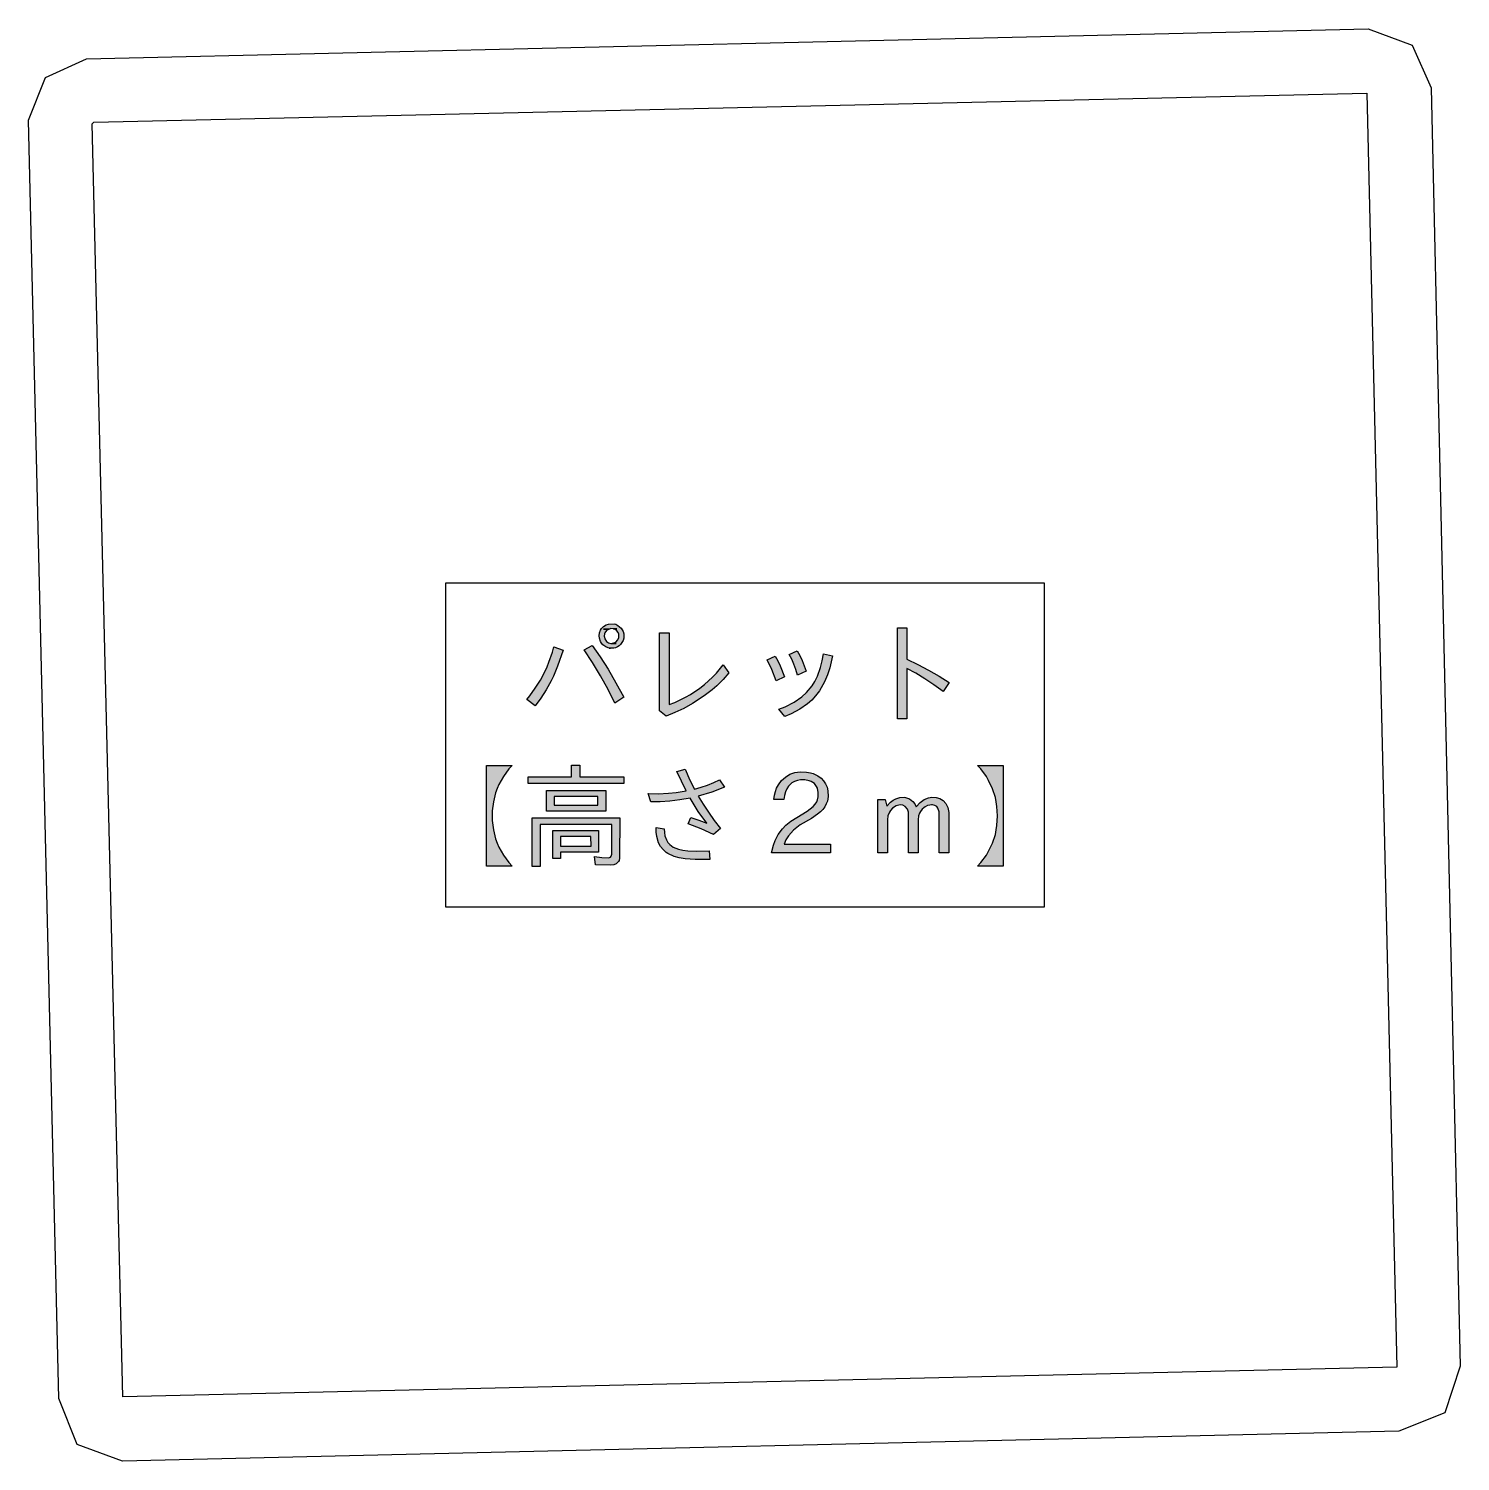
# Model space of a CAD drawing. Header units: millimetres. Extents: x -851 to 12103, y -752 to 16103.
# Drawn here: x 4015 to 5698, y 2289 to 3974 of the extents above; entities that cross this region are included whole.
import ezdxf

# ---------------------------------------------------------------- set-up
doc = ezdxf.new("R2010")
doc.units = ezdxf.units.MM
for name, color, linetype in [('名称ラベル', 1, 'Continuous'), ('荷', 34, 'Continuous'), ('設備', 5, 'Continuous')]:
    doc.layers.add(name, color=color, linetype=linetype)

msp = doc.modelspace()

# ---------------------------------------------------------------- hatches: boundary and pattern name
at = {"layer": '名称ラベル'}
h = msp.add_hatch(color=1, dxfattribs=at)
h.paths.add_polyline_path([(4685.8, 3259.8), (4686.2, 3263.3), (4687.4, 3266.4), (4688.6, 3268.3), (4691, 3270.8), (4694, 3272.7), (4696.8, 3273.7), (4703.4, 3273.9), (4705.2, 3273.4), (4707.8, 3272.1), (4711.7, 3268.7), (4713.9, 3264.9), (4714.6, 3262.3), (4714.9, 3259.6), (4714.6, 3256.9), (4713.8, 3254.3), (4712.5, 3251.8), (4710.9, 3249.8), (4709.2, 3248.1), (4707.3, 3246.8), (4705.1, 3245.9), (4702.8, 3245.3), (4697.3, 3245.4), (4699, 3245.5), (4696.2, 3245.7), (4693.6, 3246.9), (4690.2, 3249.2), (4688.5, 3251.1), (4687.2, 3253.3), (4686, 3257)])
h.paths.add_polyline_path([(4697.3, 3267.8), (4694.2, 3265.9), (4692.4, 3263.5), (4691.9, 3262.1), (4691.6, 3259.6), (4691.8, 3258.1), (4692.5, 3256.2), (4694.5, 3253.2), (4696.8, 3251.6), (4699.6, 3250.9), (4705.8, 3250.8), (4701.9, 3251.1), (4705.3, 3252.5), (4707.8, 3255), (4708.9, 3257.8), (4708.9, 3261.6), (4708, 3263.8), (4706.5, 3265.8), (4704.7, 3267.2), (4702.4, 3268.1), (4706.5, 3268.1), (4698.6, 3268.4), (4699, 3268.3), (4690.7, 3267.5)])
for points in [[(5036.6, 3162.1), (5036.6, 3269.3), (5047.4, 3269.3), (5047.4, 3232.2), (5060.4, 3226), (5073.1, 3219.4), (5085.4, 3212.4), (5097.2, 3205), (5090.3, 3194.2), (5079.3, 3202.2), (5068.5, 3209.4), (5057.9, 3215.9), (5047.4, 3221.5), (5047.4, 3162.1)], [(4756.5, 3263.2), (4768, 3263.2), (4768, 3179), (4774.6, 3181.6), (4787.2, 3187.7), (4793.1, 3191), (4804.2, 3198.4), (4809.4, 3202.4), (4819, 3211.1), (4823.5, 3215.8), (4831.6, 3225.8), (4838, 3216.2), (4831.7, 3208.6), (4824.2, 3201.1), (4818.7, 3196.3), (4809.3, 3189.3), (4795.6, 3180.3), (4785.2, 3174.5), (4774.8, 3169.5), (4764.6, 3165.3), (4756.5, 3171.5)], [(4600.6, 3185.1), (4604.1, 3189.3), (4610.7, 3198.1), (4616.6, 3207.6), (4619.3, 3212.6), (4624.3, 3223.3), (4626.6, 3228.9), (4630.7, 3240.6), (4632.5, 3246.8), (4643.3, 3243), (4636.9, 3224), (4632, 3212.3), (4629.3, 3206.8), (4623.5, 3196.3), (4617.2, 3186.6), (4610.3, 3177.7)], [(4667.9, 3243.5), (4677.5, 3248.5), (4686.8, 3235.2), (4696.2, 3220.6), (4705.5, 3204.7), (4714.9, 3187.7), (4704.2, 3180.5), (4696.2, 3196.8), (4687.4, 3212.8), (4678, 3228.3)], [(4883.4, 3231.6), (4892.5, 3236.1), (4895.7, 3230.5), (4898.6, 3224.5), (4903.5, 3211.6), (4893.7, 3207), (4888.9, 3220.2)], [(4896.9, 3173.6), (4904.6, 3176.5), (4915.1, 3181.7), (4924.2, 3188.1), (4929.5, 3193), (4936, 3200.9), (4939.4, 3206.3), (4942.3, 3212.4), (4946, 3222.7), (4947.9, 3230.5), (4949.5, 3238.8), (4959.9, 3236.4), (4956.8, 3222.3), (4954.1, 3213.8), (4950.8, 3205.9), (4948.9, 3202.2), (4944.8, 3195.3), (4940.1, 3189.1), (4935.6, 3184.2), (4930.5, 3179.7), (4921.6, 3173.6), (4911.5, 3168.2), (4903.9, 3165)], [(4909.2, 3237.7), (4918.6, 3242.1), (4921.7, 3236.6), (4924.5, 3230.7), (4926.9, 3224.6), (4929.1, 3218.1), (4919.1, 3213.4), (4917, 3220.2), (4914.7, 3226.5), (4912.1, 3232.4)], [(4553.3, 2989), (4553.3, 3107.5), (4583.4, 3107.5), (4579.6, 3103.3), (4573.1, 3094.5), (4567.9, 3085.1), (4565.8, 3080.2), (4564, 3075.2), (4561.4, 3064.8), (4560.1, 3053.9), (4559.9, 3048.3), (4560.1, 3042.6), (4561.4, 3031.6), (4564, 3021.2), (4565.8, 3016.2), (4567.9, 3011.3), (4573.1, 3002), (4579.6, 2993.2), (4583.4, 2989)], [(4602.3, 3086.1), (4602.3, 3093.9), (4653.1, 3093.9), (4653.1, 3107.8), (4663.1, 3107.8), (4663.1, 3093.9), (4714.7, 3093.9), (4714.7, 3086.1)], [(4743.4, 3074.3), (4755.2, 3074.2), (4767.4, 3074.8), (4776.4, 3075.7), (4788, 3077.5), (4777.1, 3100.4), (4786.7, 3103), (4792.4, 3090), (4797.7, 3079.6), (4805.6, 3081.8), (4813.2, 3084.4), (4820.5, 3087.3), (4827.4, 3090.6), (4832.9, 3081.8), (4818.1, 3075.9), (4802.3, 3071.3), (4807.9, 3061.8), (4814.1, 3052.3), (4820.9, 3042.7), (4828.2, 3033.2), (4820, 3026.1), (4805.8, 3033), (4790.5, 3038.7), (4793.4, 3046.3), (4803.1, 3043), (4812.2, 3039.5), (4802.3, 3053.2), (4792.9, 3069), (4780.7, 3067), (4768.9, 3065.6), (4757.5, 3064.8), (4746.4, 3064.5)], [(4888.4, 3004.7), (4890.6, 3013.5), (4892.5, 3019), (4896.3, 3026.3), (4901.1, 3032.8), (4905.4, 3037.1), (4911.1, 3041.9), (4918, 3046.4), (4930.4, 3053.8), (4937.3, 3059), (4939.8, 3061.7), (4941.7, 3064.8), (4942.6, 3067), (4943.4, 3070.4), (4943.4, 3075.7), (4942.4, 3080.6), (4941.4, 3082.6), (4938.8, 3086.1), (4935, 3088.5), (4932.8, 3089.4), (4927.4, 3090.4), (4922.4, 3090.4), (4918.7, 3089.8), (4915.4, 3088.6), (4912.4, 3086.9), (4908.5, 3083.1), (4906.3, 3079.9), (4904.7, 3076.2), (4903.6, 3072.1), (4902.9, 3067.4), (4891.2, 3067.4), (4891.8, 3072.3), (4892.9, 3076.8), (4894.4, 3080.9), (4896.4, 3084.7), (4900.1, 3089.7), (4904.7, 3093.8), (4910, 3097), (4915.8, 3099), (4922.1, 3099.9), (4929.5, 3099.7), (4934.3, 3098.8), (4937.3, 3097.9), (4942.8, 3095.2), (4946.5, 3092.5), (4949.6, 3089.4), (4952, 3085.9), (4953.7, 3082), (4954.7, 3077.7), (4955, 3071.1), (4954, 3065.6), (4952.8, 3062.1), (4951, 3058.9), (4948.7, 3055.8), (4945.8, 3052.9), (4942.5, 3050), (4935.4, 3045.2), (4922.2, 3037.5), (4914.3, 3031.4), (4908.3, 3024.7), (4905.4, 3020), (4903.3, 3015), (4957.6, 3015), (4957.6, 3004.7)], [(5130.7, 3107.5), (5160.8, 3107.5), (5160.8, 2989), (5130.7, 2989), (5134.5, 2993.2), (5141, 3002), (5143.7, 3006.7), (5148.3, 3016.3), (5151.6, 3026.4), (5152.7, 3031.6), (5153.5, 3037), (5154.2, 3048.1), (5153.5, 3059.3), (5152.7, 3064.6), (5151.6, 3069.9), (5148.3, 3080.1), (5143.7, 3089.7), (5141, 3094.4), (5134.5, 3103.3)], [(5013.5, 3004.7), (5013.5, 3067.5), (5022, 3067.5), (5023.9, 3059.6), (5028.4, 3064.2), (5031.5, 3066.5), (5034.6, 3068.2), (5039.3, 3069.8), (5044.2, 3070), (5045.9, 3069.7), (5050.6, 3068.1), (5054.5, 3065), (5056.7, 3062.2), (5058.6, 3058.7), (5063, 3063.7), (5067.8, 3067.2), (5073.1, 3069.4), (5076.8, 3070), (5082.1, 3069.8), (5086.4, 3068.6), (5090.2, 3066.2), (5093.2, 3062.8), (5095.6, 3058), (5096.8, 3052.2), (5096.8, 3004.7), (5085.7, 3004.7), (5085.7, 3049.4), (5085.5, 3053), (5084.1, 3057.1), (5082.5, 3059), (5080.5, 3060.4), (5077.8, 3061), (5076.4, 3061.1), (5074.4, 3060.9), (5071.6, 3060.2), (5069, 3058.8), (5067.3, 3057.6), (5065.6, 3056), (5063.5, 3053.3), (5062.4, 3051.3), (5061.3, 3048), (5060.7, 3043.3), (5060.7, 3004.7), (5049.6, 3004.7), (5049.6, 3049.4), (5049.3, 3052.6), (5048, 3056.1), (5045.5, 3059.3), (5042.9, 3060.7), (5039.6, 3061.1), (5035, 3059.9), (5030.8, 3057.1), (5028.4, 3054.4), (5027, 3052.4), (5025.2, 3048.1), (5024.6, 3043.3), (5024.6, 3004.7)], [(4607.1, 2988.7), (4607.1, 3045.7), (4709.9, 3045.7), (4709.8, 2998.5), (4709.1, 2995.7), (4708.5, 2994.6), (4707.8, 2993.5), (4705.7, 2991.9), (4703, 2990.7), (4699.6, 2990.2), (4681.6, 2990.7), (4680.3, 3000.2), (4688.9, 2999.2), (4696.6, 2998.8), (4698.9, 2999.6), (4700, 3000.7), (4700.5, 3003.1), (4700.5, 3038.1), (4616.5, 3038.1), (4616.5, 2988.7)], [(4752.8, 3029.1), (4752.9, 3034.6), (4762.3, 3032.9), (4762.5, 3028.7), (4763.1, 3024.8), (4764.9, 3019.8), (4766.6, 3016.9), (4768.7, 3014.4), (4772.9, 3011.2), (4779, 3008.8), (4784, 3007.7), (4789.9, 3006.9), (4800, 3006.5), (4814.8, 3006.9), (4816, 2996.9), (4798.6, 2996.7), (4786.7, 2997.6), (4779.8, 2998.8), (4773.8, 3000.5), (4766.4, 3003.9), (4764.4, 3005.2), (4760.8, 3008.5), (4757.9, 3012.2), (4755.7, 3016.4), (4753.5, 3023.7)]]:
    msp.add_hatch(color=1, dxfattribs=at).paths.add_polyline_path(points)
h = msp.add_hatch(color=1, dxfattribs=at)
h.paths.add_polyline_path([(4623.6, 3053.6), (4623.6, 3078.1), (4693.4, 3078.1), (4693.4, 3053.6)])
h.paths.add_polyline_path([(4632.9, 3071), (4632.9, 3060.8), (4684.1, 3060.9), (4684.1, 3071)])
h = msp.add_hatch(color=1, dxfattribs=at)
h.paths.add_polyline_path([(4631.5, 2997.9), (4631.5, 3030.8), (4685, 3030.8), (4685, 3005.5), (4640.4, 3005.5), (4640.3, 2997.9)])
h.paths.add_polyline_path([(4640.4, 3023.7), (4640.3, 3012.6), (4676.2, 3012.6), (4676.1, 3023.7)])

# ---------------------------------------------------------------- linework, layer by layer
for points in [[(4505.3, 2940.7), (4505.3, 3322.2), (5208.8, 3322.2), (5208.8, 2940.7)], [(4685.8, 3259.8), (4686.2, 3263.3), (4687.4, 3266.4), (4688.6, 3268.3), (4691, 3270.8), (4694, 3272.7), (4696.8, 3273.7), (4703.4, 3273.9), (4705.2, 3273.4), (4707.8, 3272.1), (4711.7, 3268.7), (4713.9, 3264.9), (4714.6, 3262.3), (4714.9, 3259.7), (4714.6, 3256.9), (4713.8, 3254.3), (4712.5, 3251.8), (4710.9, 3249.8), (4709.2, 3248.1), (4707.2, 3246.8), (4705.1, 3245.8), (4702.8, 3245.3), (4697.3, 3245.4), (4699, 3245.5), (4696.2, 3245.7), (4693.6, 3246.8), (4690.2, 3249.2), (4688.5, 3251.1), (4687.2, 3253.3), (4686, 3257)], [(4697.3, 3267.8), (4694.2, 3265.9), (4692.4, 3263.5), (4691.9, 3262.1), (4691.6, 3259.6), (4691.8, 3258.1), (4692.4, 3256.2), (4694.5, 3253.2), (4696.8, 3251.6), (4699.6, 3250.9), (4705.8, 3250.8), (4701.9, 3251.1), (4705.3, 3252.5), (4707.8, 3255), (4708.9, 3257.8), (4708.9, 3261.6), (4708, 3263.8), (4706.5, 3265.8), (4704.7, 3267.2), (4702.4, 3268.1), (4706.5, 3268.1), (4698.6, 3268.4), (4699, 3268.2), (4690.7, 3267.5)], [(5036.6, 3162.1), (5036.6, 3269.3), (5047.4, 3269.3), (5047.4, 3232.2), (5060.4, 3226), (5073.1, 3219.3), (5085.4, 3212.3), (5097.2, 3205), (5090.3, 3194.2), (5079.3, 3202.2), (5068.6, 3209.4), (5057.9, 3215.9), (5047.4, 3221.5), (5047.4, 3162.1)], [(4756.5, 3263.2), (4768, 3263.2), (4768, 3179), (4774.6, 3181.6), (4787.2, 3187.7), (4793.1, 3191), (4804.2, 3198.4), (4809.4, 3202.4), (4819, 3211.1), (4823.5, 3215.8), (4831.6, 3225.8), (4838, 3216.2), (4831.7, 3208.6), (4824.2, 3201.1), (4818.6, 3196.3), (4809.3, 3189.3), (4795.6, 3180.3), (4785.2, 3174.5), (4774.8, 3169.5), (4764.6, 3165.3), (4756.5, 3171.5)], [(4600.6, 3185.1), (4604.1, 3189.3), (4610.6, 3198.1), (4616.6, 3207.6), (4619.3, 3212.6), (4624.4, 3223.3), (4626.6, 3228.9), (4630.7, 3240.6), (4632.5, 3246.8), (4643.3, 3243), (4636.9, 3224), (4632, 3212.3), (4629.3, 3206.8), (4623.5, 3196.3), (4617.1, 3186.6), (4610.3, 3177.7)], [(4667.9, 3243.5), (4677.5, 3248.5), (4686.8, 3235.2), (4696.2, 3220.6), (4705.5, 3204.7), (4714.9, 3187.7), (4704.2, 3180.5), (4696.2, 3196.8), (4687.4, 3212.8), (4678, 3228.3)], [(4883.4, 3231.6), (4892.5, 3236.1), (4895.7, 3230.5), (4898.6, 3224.5), (4903.5, 3211.6), (4893.8, 3207), (4888.9, 3220.2)], [(4896.9, 3173.6), (4904.6, 3176.5), (4915.1, 3181.7), (4924.2, 3188.1), (4929.5, 3193), (4936, 3200.9), (4939.4, 3206.3), (4942.3, 3212.4), (4946, 3222.7), (4947.9, 3230.5), (4949.4, 3238.8), (4959.9, 3236.4), (4956.8, 3222.3), (4954.1, 3213.8), (4950.8, 3205.9), (4948.9, 3202.2), (4944.8, 3195.3), (4940.1, 3189.1), (4935.6, 3184.2), (4930.5, 3179.7), (4921.6, 3173.6), (4911.4, 3168.2), (4903.9, 3165)], [(4909.2, 3237.7), (4918.6, 3242.1), (4921.7, 3236.6), (4924.5, 3230.8), (4926.9, 3224.6), (4929.1, 3218.1), (4919.1, 3213.4), (4917, 3220.2), (4914.7, 3226.5), (4912.1, 3232.4)], [(4553.3, 2989), (4553.3, 3107.5), (4583.4, 3107.5), (4579.6, 3103.3), (4573.1, 3094.5), (4567.9, 3085.1), (4565.8, 3080.2), (4564, 3075.2), (4561.4, 3064.8), (4560.1, 3053.9), (4559.9, 3048.3), (4560.1, 3042.6), (4561.4, 3031.6), (4564, 3021.2), (4565.8, 3016.2), (4567.9, 3011.3), (4573.1, 3002), (4579.6, 2993.2), (4583.4, 2989)], [(4602.3, 3086.1), (4602.3, 3093.9), (4653.1, 3093.9), (4653.1, 3107.8), (4663.1, 3107.8), (4663.1, 3093.9), (4714.7, 3093.9), (4714.7, 3086.1)], [(4743.4, 3074.3), (4755.2, 3074.2), (4767.4, 3074.8), (4776.4, 3075.7), (4788.1, 3077.5), (4777.1, 3100.4), (4786.7, 3103), (4792.4, 3090), (4797.7, 3079.6), (4805.6, 3081.8), (4813.2, 3084.4), (4820.5, 3087.3), (4827.4, 3090.6), (4832.9, 3081.8), (4818.1, 3075.9), (4802.3, 3071.3), (4807.9, 3061.8), (4814.1, 3052.3), (4820.9, 3042.7), (4828.2, 3033.2), (4820, 3026.1), (4805.8, 3033), (4790.5, 3038.7), (4793.4, 3046.3), (4803.1, 3043), (4812.2, 3039.5), (4802.3, 3053.2), (4792.9, 3069), (4780.7, 3067), (4768.9, 3065.6), (4757.5, 3064.8), (4746.4, 3064.5)], [(4888.4, 3004.7), (4890.6, 3013.6), (4892.5, 3019), (4896.3, 3026.3), (4901.1, 3032.8), (4905.4, 3037.1), (4911.1, 3041.9), (4918, 3046.4), (4930.4, 3053.8), (4937.3, 3059), (4939.8, 3061.7), (4941.7, 3064.8), (4942.6, 3067), (4943.4, 3070.4), (4943.4, 3075.7), (4942.4, 3080.6), (4941.4, 3082.7), (4938.8, 3086.1), (4935, 3088.5), (4932.8, 3089.4), (4927.4, 3090.4), (4922.4, 3090.4), (4918.8, 3089.8), (4915.4, 3088.6), (4912.4, 3086.9), (4908.5, 3083.1), (4906.4, 3079.9), (4904.7, 3076.2), (4903.6, 3072.1), (4902.9, 3067.4), (4891.2, 3067.4), (4891.8, 3072.3), (4892.9, 3076.8), (4894.4, 3080.9), (4896.4, 3084.7), (4900.1, 3089.7), (4904.7, 3093.8), (4910, 3097), (4915.8, 3099), (4922.1, 3099.9), (4929.5, 3099.7), (4934.3, 3098.8), (4937.3, 3097.9), (4942.8, 3095.2), (4946.6, 3092.5), (4949.6, 3089.4), (4952, 3085.9), (4953.7, 3082), (4954.7, 3077.7), (4955, 3071.1), (4954.1, 3065.6), (4952.8, 3062.1), (4951, 3058.9), (4948.7, 3055.8), (4945.8, 3052.9), (4942.5, 3050), (4935.4, 3045.2), (4922.1, 3037.5), (4914.3, 3031.4), (4908.3, 3024.7), (4905.4, 3020), (4903.3, 3015), (4957.6, 3015), (4957.6, 3004.7)], [(5130.7, 3107.5), (5160.8, 3107.5), (5160.8, 2989), (5130.7, 2989), (5134.5, 2993.2), (5141, 3002), (5143.7, 3006.7), (5148.3, 3016.2), (5151.6, 3026.4), (5152.7, 3031.6), (5153.5, 3037), (5154.2, 3048.1), (5153.5, 3059.3), (5152.7, 3064.6), (5151.6, 3069.9), (5148.3, 3080.1), (5143.7, 3089.7), (5141, 3094.4), (5134.5, 3103.3)], [(4623.6, 3053.6), (4623.6, 3078.1), (4693.4, 3078.1), (4693.4, 3053.6)], [(4632.9, 3071), (4632.9, 3060.8), (4684.1, 3060.9), (4684.1, 3071)], [(5013.5, 3004.7), (5013.5, 3067.5), (5021.9, 3067.5), (5023.9, 3059.6), (5028.4, 3064.2), (5031.5, 3066.5), (5034.6, 3068.2), (5039.3, 3069.8), (5044.2, 3070), (5045.9, 3069.8), (5050.6, 3068.1), (5054.5, 3065), (5056.7, 3062.2), (5058.6, 3058.7), (5063, 3063.7), (5067.8, 3067.2), (5073.1, 3069.3), (5076.8, 3070), (5082.1, 3069.8), (5086.4, 3068.6), (5090.2, 3066.2), (5093.2, 3062.8), (5095.6, 3058), (5096.8, 3052.2), (5096.8, 3004.7), (5085.7, 3004.7), (5085.7, 3049.4), (5085.5, 3053), (5084.1, 3057.1), (5082.6, 3059), (5080.5, 3060.3), (5077.8, 3061), (5076.4, 3061.1), (5074.4, 3060.9), (5071.6, 3060.2), (5069, 3058.8), (5067.3, 3057.6), (5065.6, 3056), (5063.5, 3053.3), (5062.4, 3051.2), (5061.3, 3048), (5060.7, 3043.3), (5060.7, 3004.7), (5049.6, 3004.7), (5049.6, 3049.4), (5049.3, 3052.6), (5048.1, 3056.1), (5045.5, 3059.3), (5042.9, 3060.7), (5039.6, 3061.1), (5035, 3059.9), (5030.8, 3057.1), (5028.4, 3054.4), (5027, 3052.4), (5025.2, 3048.1), (5024.6, 3043.3), (5024.6, 3004.7)], [(4607.1, 2988.7), (4607.1, 3045.7), (4709.9, 3045.7), (4709.8, 2998.5), (4709.1, 2995.7), (4708.5, 2994.6), (4707.8, 2993.5), (4705.7, 2991.9), (4703, 2990.7), (4699.6, 2990.2), (4681.6, 2990.7), (4680.3, 3000.2), (4688.9, 2999.2), (4696.6, 2998.8), (4698.9, 2999.6), (4700, 3000.8), (4700.5, 3003.1), (4700.5, 3038.1), (4616.5, 3038.1), (4616.5, 2988.7)], [(4752.8, 3029.1), (4752.9, 3034.6), (4762.3, 3032.9), (4762.5, 3028.7), (4763.1, 3024.8), (4764.9, 3019.8), (4766.6, 3016.9), (4768.7, 3014.4), (4772.9, 3011.2), (4779, 3008.8), (4784, 3007.7), (4789.9, 3006.9), (4800, 3006.5), (4814.9, 3006.9), (4816, 2996.9), (4798.6, 2996.7), (4786.7, 2997.6), (4779.8, 2998.8), (4773.8, 3000.5), (4766.4, 3003.9), (4764.4, 3005.2), (4760.8, 3008.4), (4757.9, 3012.2), (4755.6, 3016.4), (4753.5, 3023.7)], [(4631.4, 2997.9), (4631.4, 3030.8), (4685, 3030.8), (4685, 3005.5), (4640.4, 3005.5), (4640.3, 2997.9)], [(4640.4, 3023.7), (4640.3, 3012.6), (4676.2, 3012.6), (4676.1, 3023.7)]]:
    msp.add_lwpolyline(points, close=True, dxfattribs=at)
at = {"layer": '荷'}
msp.add_lwpolyline([(4014.9, 3866.1), (4034.6, 3916.3), (4082.9, 3938.4), (5590.1, 3973.7), (5641.6, 3954.3), (5663.9, 3904.3), (5698.3, 2400.9), (5679.9, 2346.1), (5626.1, 2324.5), (4125.4, 2289.2), (4071.8, 2309.1), (4050.2, 2362.9)], close=True, dxfattribs=at)
at = {"layer": '設備'}
msp.add_lwpolyline([(4089.6, 3861.7), (4091.6, 3863.7), (5588.4, 3898), (5623.5, 2400.1), (4125.6, 2364.9)], close=True, dxfattribs=at)

doc.saveas('drawing.dxf')
